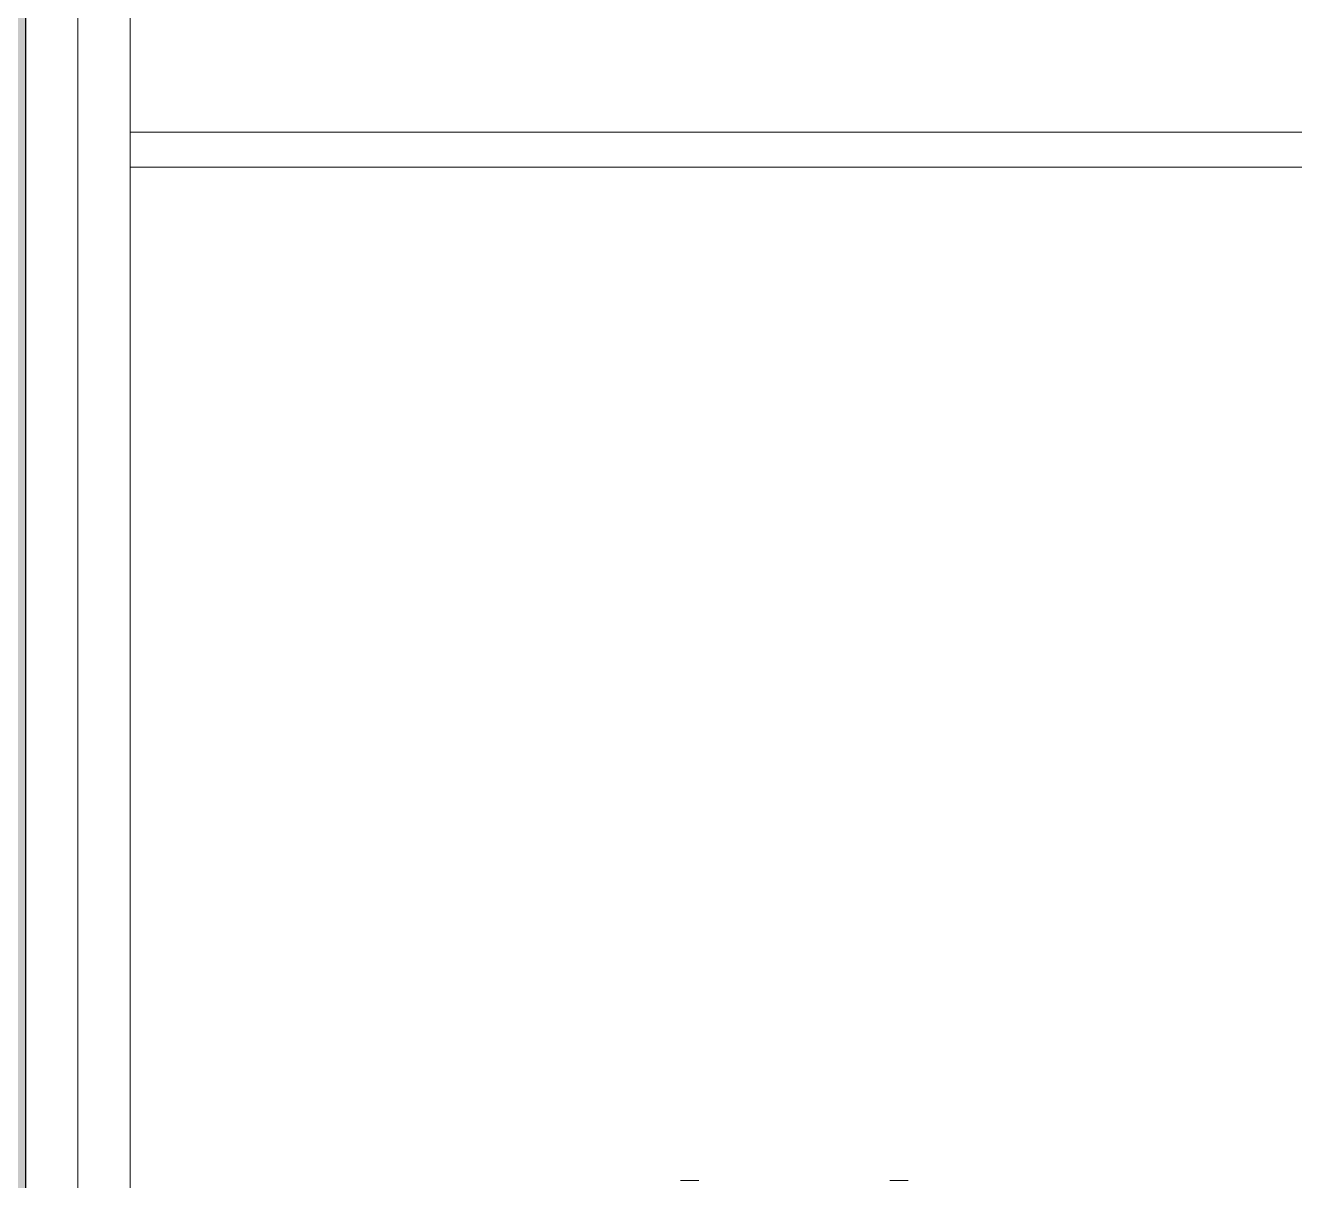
# Model space of a CAD drawing. Header units: inches. Extents: x 211391 to 214260, y -106888 to -102532.
# Drawn here: x 212213.19 to 212231.34, y -104750.54 to -104734.01 of the extents above; entities that cross this region are included whole.
import ezdxf

# ---------------------------------------------------------------- set-up
doc = ezdxf.new("R2010")
doc.units = ezdxf.units.IN
doc.header["$MEASUREMENT"] = 0
for name, color, linetype, lineweight in [('FIXTURES', 8, 'Continuous', 9), ('GLASS', 4, 'Continuous', 18), ('HATCH', 251, 'Continuous', 13), ('STONE', 1, 'Continuous', 18), ('TEXT', 3, 'Continuous', 9), ('WALL', 5, 'Continuous', 25)]:
    doc.layers.add(name, color=color, linetype=linetype, lineweight=lineweight)

# ---------------------------------------------------------------- blocks, each defined once
blk = doc.blocks.new('ETJHTEj')
at = {"layer": 'FIXTURES', "color": 252, "extrusion": (-2.05085e-07, 7.76119e-08, 1)}
for p, q in [((1162.103, 548.62, 0), (1162.103, 548.881, 0)), ((1162.103, 545.625, 0), (1162.103, 545.886, 0))]:
    blk.add_line(p, q, dxfattribs=at)
blk = doc.blocks.new('GY')
at = {"layer": 'GLASS', "ltscale": 10}
for p, q in [((210132.807, -104654.987), (210088.897, -104654.987)), ((210132.807, -104655.487), (210088.897, -104655.487))]:
    blk.add_line(p, q, dxfattribs=at)
at = {"layer": 'STONE'}
for p, q in [((210088.147, -104594.237), (210088.147, -104703.737)), ((210088.897, -104594.987), (210088.897, -104702.987))]:
    blk.add_line(p, q, dxfattribs=at)
at = {"layer": 'FIXTURES', "xscale": -1, "rotation": 270}
blk.add_blockref('ETJHTEj', (209551.144, -105832.09), dxfattribs=at)

msp = doc.modelspace()

# ---------------------------------------------------------------- hatches: boundary and pattern name
at = {"layer": 'HATCH', "ltscale": 15}
h = msp.add_hatch(color=256, dxfattribs=at)
h.dxf.hatch_style = 1
h.paths.add_polyline_path([(212213.188, -104674.041), (212249.188, -104674.041), (212249.188, -104665.041), (212213.188, -104665.041), (212213.188, -104650.015), (212204.188, -104650.015), (212204.188, -104782.041), (212213.188, -104782.041)])

# ---------------------------------------------------------------- linework, layer by layer
at = {"layer": 'WALL', "ltscale": 20}
msp.add_line((212213.188, -104674.041), (212213.188, -104782.041), dxfattribs=at)

# ---------------------------------------------------------------- block references
at = {"layer": 'TEXT', "ltscale": 10}
msp.add_blockref('GY', (2125.791, -80.554), dxfattribs=at)

doc.saveas('drawing.dxf')
